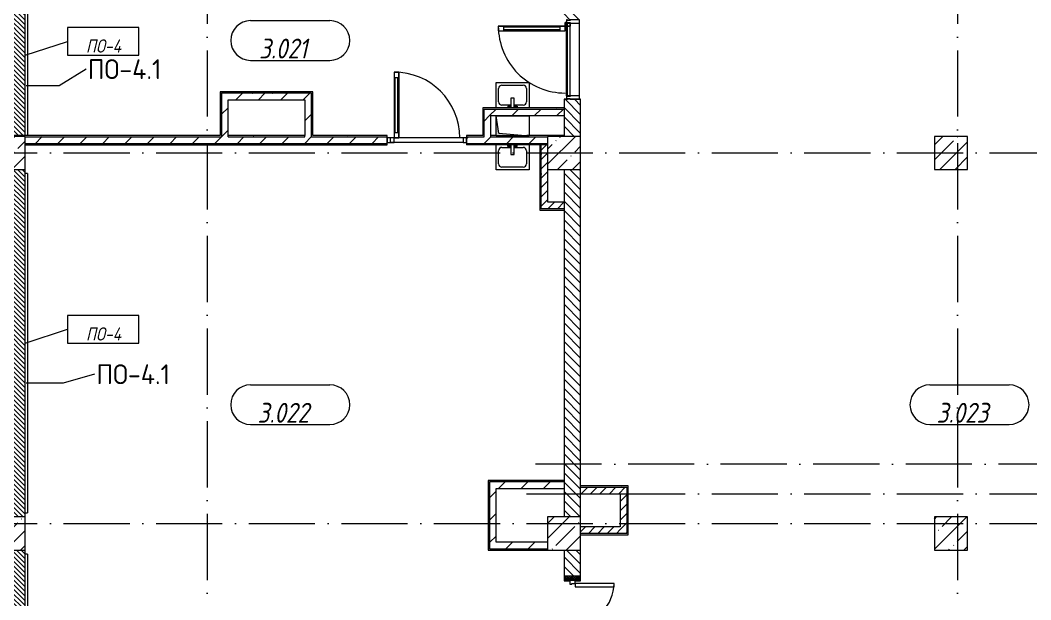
# Model space of a CAD drawing. Header units: millimetres. Extents: x -6467 to 106027, y -7090 to 195095.
# Drawn here: x 75034 to 90316, y 147794 to 156549 of the extents above; entities that cross this region are included whole.
import ezdxf

# ---------------------------------------------------------------- set-up
doc = ezdxf.new("R2010")
doc.units = ezdxf.units.MM
doc.linetypes.add('50_200_ШТРИХ_1Т_ш5_п1_п1_', pattern=[1400, 1000, -200, 0, -200])
for name, color, linetype, lineweight, true_color in [('A-AREA-IDEN-1', 7, 'Continuous', 9, 0xaaaaaa), ('A-FLOR-PATT-1', 7, 'Continuous', 5, 0xd61c12), ('A-GENM-1', 7, 'Continuous', 9, 0xaaaaaa), ('I-WALL-1', 7, 'Continuous', 5, 0x787878), ('M-EQPM-1', 7, 'Continuous', 9, 0xaaaaaa), ('M-EQPM-2', 7, 'Continuous', 9, 0xe2e2e2), ('P-SANR-FIXT-1', 7, 'Continuous', 9, 0xaaaaaa), ('Оси-3', 7, '50_200_ШТРИХ_1Т_ш5_п1_п1_', 9, 0xaaaaaa)]:
    doc.layers.add(name, color=color, linetype=linetype, lineweight=lineweight, true_color=true_color)
for name, color, linetype, lineweight in [('A-DETL-GENF', 7, 'Continuous', 9), ('A-DOOR', 7, 'Continuous', 9), ('A-DOOR-2', 7, 'Continuous', 5), ('A-DOOR-FRAM', 7, 'Continuous', 9), ('A-DOOR-FRAM-2', 7, 'Continuous', 5), ('A-FLOR', 7, 'Continuous', 9), ('A-FLOR-IDEN', 7, 'Continuous', 9), ('A-GLAZ-CWMG', 7, 'Continuous', 9), ('A-GLAZ-CWMG-1', 7, 'Continuous', 20), ('A-WALL', 7, 'Continuous', 5), ('A-WALL-FNSH-1', 7, 'Continuous', 5), ('A-WALL-IDEN', 7, 'Continuous', 9), ('I-WALL', 7, 'Continuous', 5), ('S-COLS', 7, 'Continuous', 9), ('S-COLS-1', 7, 'Continuous', 5)]:
    doc.layers.add(name, color=color, linetype=linetype, lineweight=lineweight)
doc.styles.add('GOST Common', font='', dxfattribs={"height": 300})
doc.styles.add('GOST Common_I', font='', dxfattribs={"width": 0.9, "height": 200})
doc.styles.add('ISOCPEUR_I_1', font='isocpeui.ttf', dxfattribs={"width": 0.85, "height": 2.5})
doc.styles.get('GOST Common').set_extended_font_data('GOST Common')
doc.styles.get('GOST Common_I').set_extended_font_data('GOST Common', italic=True)
pattern_1 = [(0, (109.45, 102614.03), (406.4, 101.6), [6.706, -298.094, 6.706, -298.094, -1625.6]), (0, (109.45, 102614.03), (406.4, 101.6), [-609.6, 6.706, -602.894, 6.706, -298.094, -711.2]), (0, (109.45, 102614.03), (406.4, 101.6), [-1524, 6.706, -196.494, 6.706, -501.294]), (120, (261.85, 102664.83), (-291.18818, 301.15272), [6.706, -298.094, 6.706, -298.094, -1625.6]), (120, (261.85, 102664.83), (-291.18818, 301.15272), [-609.6, 6.706, -602.894, 6.706, -298.094, -711.2]), (120, (261.85, 102664.83), (-291.18818, 301.15272), [-1524, 6.706, -196.494, 6.706, -501.294]), (240, (312.65, 102868.03), (-115.21182, -402.75272), [6.706, -298.094, 6.706, -298.094, -1625.6]), (240, (312.65, 102868.03), (-115.21182, -402.75272), [-609.6, 6.706, -602.894, 6.706, -298.094, -711.2]), (240, (312.65, 102868.03), (-115.21182, -402.75272), [-1524, 6.706, -196.494, 6.706, -501.294])]
pattern_2 = [(45, (109.45, 102614.03), (-169.7056, 169.7056), [])]
pattern_3 = [(45, (109.45, 102614.03), (-70.71068, 70.71068), [])]

# ---------------------------------------------------------------- blocks, each defined once
blk = doc.blocks.new('BSC_Колонна _Прямоугольная - 500х500-V36-АИ_План этажа Радиаторы_3')
at = {"layer": 'S-COLS-1'}
h = blk.add_hatch(dxfattribs=at)
h.set_pattern_fill('FP_65', color=256, style=0, pattern_type=2)
h.set_pattern_definition([(45, (-89000, -51931.04), (-228.0985, 228.0985), []), (45, (-88771.9, -51931.04), (-228.0985, 228.0985), [403.225, -80.645, 6.706, -73.939])])
h.paths.add_polyline_path([(-250, -250), (250, -250), (250, 250), (-250, 250)])
for p, q in [((250, 250), (-250, 250)), ((-250, 250), (-250, -250)), ((250, -250), (250, 250)), ((-250, -250), (250, -250))]:
    blk.add_line(p, q, dxfattribs=at)
blk = doc.blocks.new('BSC_Колонна _Прямоугольная - 500х500-V37-АИ_План этажа Радиаторы_3')
at = {"layer": 'S-COLS-1'}
h = blk.add_hatch(dxfattribs=at)
h.set_pattern_fill('FP_66', color=256, style=0, pattern_type=2)
h.set_pattern_definition([(45, (-83150, -51931.04), (-228.0985, 228.0985), []), (45, (-82921.9, -51931.04), (-228.0985, 228.0985), [403.225, -80.645, 6.706, -73.939])])
h.paths.add_polyline_path([(-250, -250), (250, -250), (250, 250), (-250, 250)])
for p, q in [((250, 250), (-250, 250)), ((-250, 250), (-250, -250)), ((250, -250), (250, 250)), ((-250, -250), (250, -250))]:
    blk.add_line(p, q, dxfattribs=at)
blk = doc.blocks.new('BSC_Колонна _Прямоугольная - 500х500-V39-АИ_План этажа Радиаторы_3')
at = {"layer": 'S-COLS-1'}
h = blk.add_hatch(dxfattribs=at)
h.set_pattern_fill('FP_68', color=256, style=0, pattern_type=2)
h.set_pattern_definition([(315, (-51931.04, 74750), (228.0985, 228.0985), []), (315, (-51931.04, 74521.9), (228.0985, 228.0985), [403.225, -80.645, 6.706, -73.939])])
h.paths.add_polyline_path([(-250, 250), (-250, -250), (250, -250), (250, 250), (-158, 250)])
for p, q in [((250, 250), (-250, 250)), ((-250, 250), (-250, -250)), ((250, -250), (250, 250)), ((-250, -250), (250, -250))]:
    blk.add_line(p, q, dxfattribs=at)
blk = doc.blocks.new('110_Дверь_СКБ_2Ст_Наружная1 - СОШ_Д-07_1760_1440_х2400мм_Все учебные помещения_ читальные залы-26087551-АИ_План этажа Радиаторы_3')
at = {"layer": 'A-DOOR-2'}
h = blk.add_hatch(dxfattribs=at)
h.set_pattern_fill('FP_117', color=256, style=0, pattern_type=2)
h.set_pattern_definition([(135, (1456.41, 189.685), (-14.14214, -14.14214), []), (225, (1456.41, 189.685), (14.14214, -14.14214), [])])
h.paths.add_polyline_path([(899.5, -115), (899.5, 115), (839.5, 115), (839.5, -115)])
at = {"layer": 'A-DOOR-FRAM-2'}
h = blk.add_hatch(dxfattribs=at)
h.set_pattern_fill('FP_118', color=256, style=0, pattern_type=2)
h.set_pattern_definition([(45, (-666.384, 189.685), (-14.1421, 14.1421), []), (135, (-666.384, 189.685), (-14.1421, -14.1421), [])])
h.paths.add_polyline_path([(-800.5, -115), (-800.5, 115), (-860.5, 115), (-860.5, -115)])
at = {"layer": 'A-DOOR'}
for p, q in [((789.5, 990), (739.5, 990)), ((739.5, 990), (739.5, 40)), ((789.5, 40), (789.5, 990)), ((-750.5, 630), (-750.5, 40)), ((-700.5, 630), (-750.5, 630)), ((-700.5, 40), (-700.5, 630)), ((-750.5, 40), (-700.5, 40)), ((739.5, 40), (789.5, 40))]:
    blk.add_line(p, q, dxfattribs=at)
at = {"layer": 'A-DOOR-2'}
for p, q in [((-792.5, 123), (-862.5, 123)), ((-862.5, 123), (-862.5, 115)), ((-862.5, 115), (-800.5, 115)), ((-800.5, 115), (-800.5, 40)), ((-800.5, 40), (-792.5, 40)), ((-792.5, 40), (-792.5, 123)), ((901.5, 123), (831.5, 123)), ((831.5, 123), (831.5, 40)), ((831.5, 40), (839.5, 40)), ((839.5, 40), (839.5, 115)), ((839.5, 115), (901.5, 115)), ((901.5, 115), (901.5, 123)), ((-862.5, -115), (-862.5, -123)), ((-800.5, -115), (-862.5, -115)), ((-862.5, -123), (-792.5, -123)), ((-792.5, -40), (-800.5, -40)), ((-800.5, -40), (-800.5, -115)), ((-792.5, -123), (-792.5, -40)), ((839.5, -40), (831.5, -40)), ((831.5, -40), (831.5, -123)), ((831.5, -123), (901.5, -123)), ((839.5, -115), (839.5, -40)), ((901.5, -115), (839.5, -115)), ((901.5, -123), (901.5, -115))]:
    blk.add_line(p, q, dxfattribs=at)
for centre, radius, start, end in [((789.5, 40), 950, 90, 180), ((-750.5, 40), 590, 0, 90)]:
    blk.add_arc(centre, radius, start, end, dxfattribs=at)
at = {"layer": 'A-DOOR-FRAM'}
for p, q in [((-800.5, 115), (-860.5, 115)), ((-860.5, 115), (-860.5, -115)), ((-800.5, -115), (-800.5, 115)), ((-750.5, 40), (-800.5, 40)), ((-800.5, 40), (-800.5, -40)), ((-750.5, -10), (-750.5, 40)), ((789.5, 40), (789.5, -10)), ((839.5, 40), (789.5, 40)), ((899.5, 115), (839.5, 115)), ((839.5, 115), (839.5, -115)), ((839.5, -40), (839.5, 40)), ((899.5, -115), (899.5, 115)), ((-860.5, -115), (-800.5, -115)), ((-800.5, -40), (-740.5, -40)), ((-740.5, -10), (-750.5, -10)), ((-740.5, -40), (-740.5, -10)), ((789.5, -10), (779.5, -10)), ((779.5, -10), (779.5, -40)), ((779.5, -40), (839.5, -40)), ((839.5, -115), (899.5, -115))]:
    blk.add_line(p, q, dxfattribs=at)
blk = doc.blocks.new('BSC_Колонна _Прямоугольная - 500х500-V92-АИ_План этажа Радиаторы_3')
at = {"layer": 'S-COLS-1'}
h = blk.add_hatch(dxfattribs=at)
h.set_pattern_fill('FP_127', color=256, style=0, pattern_type=2)
h.set_pattern_definition([(45, (-89000, -46181.04), (-228.0985, 228.0985), []), (45, (-88771.9, -46181.04), (-228.0985, 228.0985), [403.225, -80.645, 6.706, -73.939])])
h.paths.add_polyline_path([(-250, -250), (250, -250), (250, 250), (-250, 250)])
for p, q in [((250, 250), (-250, 250)), ((-250, 250), (-250, -250)), ((250, -250), (250, 250)), ((-250, -250), (250, -250))]:
    blk.add_line(p, q, dxfattribs=at)
blk = doc.blocks.new('BSC_Колонна _Прямоугольная - 500х500-V93-АИ_План этажа Радиаторы_3')
at = {"layer": 'S-COLS-1'}
h = blk.add_hatch(dxfattribs=at)
h.set_pattern_fill('FP_128', color=256, style=0, pattern_type=2)
h.set_pattern_definition([(45, (-83150, -46181.04), (-228.0985, 228.0985), []), (45, (-82921.9, -46181.04), (-228.0985, 228.0985), [403.225, -80.645, 6.706, -73.939])])
h.paths.add_polyline_path([(-250, -250), (250, -250), (250, 250), (-250, 250)])
for p, q in [((250, 250), (-250, 250)), ((-250, 250), (-250, -250)), ((250, -250), (250, 250)), ((-250, -250), (250, -250))]:
    blk.add_line(p, q, dxfattribs=at)
blk = doc.blocks.new('SND_2D_Раковина1 - 400х300-V169-АИ_План этажа Радиаторы_3')
at = {"layer": 'P-SANR-FIXT-1'}
for p, q in [((-250, -220), (-250, 160)), ((-25, 160), (-25, 15)), ((25, 15), (25, 160)), ((250, 160), (250, -220)), ((-210, -130), (-210, 70)), ((-160, 120), (-25, 120)), ((-70, 150), (-25, 150)), ((-70, 135), (-70, 150)), ((-25, 135), (-70, 135)), ((-25, 15), (25, 15)), ((70, 150), (25, 150)), ((25, 135), (70, 135)), ((25, 120), (160, 120)), ((70, 135), (70, 150)), ((210, 70), (210, -130)), ((250, -220), (-250, -220)), ((160, -180), (-160, -180))]:
    blk.add_line(p, q, dxfattribs=at)
for centre, start, end in [((-160, 70), 90, 180), ((160, 70), 0, 90), ((-160, -130), 180, 270), ((160, -130), 270, 0)]:
    blk.add_arc(centre, 50, start, end, dxfattribs=at)
blk = doc.blocks.new('Дверь_СКБ_1ст_Витражная - Горячий цех 11  EIW30 2-22198419-АИ_План этажа Радиаторы_3')
at = {"layer": 'A-DETL-GENF'}
for p, q in [((-496, 1028), (-424, 1028)), ((-496, 1028), (-496, 36)), ((-424, 1028), (-496, 1028)), ((-496, 1028), (-496, 36)), ((-496, 948), (-424, 948)), ((-486, 948), (-486, 116)), ((-442, 948), (-442, 116)), ((-424, 1028), (-424, 36)), ((-424, 36), (-424, 1028)), ((-496, 36), (-550, 36)), ((-496, 36), (-550, 36)), ((-496, 116), (-424, 116)), ((-424, 36), (-496, 36)), ((-496, 36), (-424, 36)), ((-496, -36), (-496, 36)), ((-496, -36), (-496, 36)), ((-550, -36), (-496, -36)), ((-550, -36), (-496, -36))]:
    blk.add_line(p, q, dxfattribs=at)
at = {"layer": 'A-DOOR-2'}
blk.add_line((-496, 1028), (-496, 36), dxfattribs=at)
blk.add_arc((-496, 36), 992, 360, 90, dxfattribs=at)
blk = doc.blocks.new('Прямоугольный импост - 50 x 70 мм-21848218-АИ_План этажа Радиаторы_3')
at = {"layer": 'A-GLAZ-CWMG'}
for p, q in [((3650, 29536), (4750, 29536)), ((3650, 29466), (4750, 29466))]:
    blk.add_line(p, q, dxfattribs=at)
blk = doc.blocks.new('Прямоугольный импост - 50 x 70 мм-21848188-АИ_План этажа Радиаторы_3')
at = {"layer": 'A-GLAZ-CWMG-1'}
for p, q in [((-50, 35), (0, 35)), ((-50, -35), (-50, 35)), ((0, 35), (0, -35)), ((0, -35), (-50, -35))]:
    blk.add_line(p, q, dxfattribs=at)
blk = doc.blocks.new('Прямоугольный импост - 50 x 70 мм-21848189-АИ_План этажа Радиаторы_3')
at = {"layer": 'A-GLAZ-CWMG-1'}
for p, q in [((0, 35), (-50, 35)), ((-50, 35), (-50, -35)), ((0, -35), (0, 35)), ((-50, -35), (0, -35))]:
    blk.add_line(p, q, dxfattribs=at)
blk = doc.blocks.new('Дверь_СКБ_1ст_Витражная - Горячий цех 11  EIW30 2-22196116-АИ_План этажа Радиаторы_3')
at = {"layer": 'A-DETL-GENF'}
for p, q in [((-560, 36), (-506, 36)), ((-506, 36), (-560, 36)), ((-506, 36), (-506, 0)), ((-506, 0), (-506, 36)), ((-560, -36), (-560, -17)), ((-560, -17), (-560, -36)), ((-506, -36), (-560, -36)), ((-560, -36), (-506, -36)), ((-506, -17), (-506, -36)), ((-506, -36), (-506, -17)), ((-434, -36), (-506, -36)), ((-506, -1048), (-506, -36)), ((-434, -36), (-506, -36)), ((-506, -36), (-506, -1048)), ((-506, -116), (-434, -116)), ((-496, -968), (-496, -116)), ((-452, -968), (-452, -116)), ((-434, -1048), (-434, -36)), ((-434, -1048), (-434, -36)), ((-506, -968), (-434, -968)), ((-506, -1048), (-434, -1048)), ((-506, -1048), (-434, -1048))]:
    blk.add_line(p, q, dxfattribs=at)
at = {"layer": 'A-DOOR-2'}
blk.add_line((-506, -1048), (-506, -36), dxfattribs=at)
blk.add_arc((-506, -36), 1012, 270, 0, dxfattribs=at)
blk = doc.blocks.new('Прямоугольный импост - Импост структурный с накладкой - 180мм-22195971-АИ_План этажа Радиаторы_3')
at = {"layer": 'A-GLAZ-CWMG'}
for p, q in [((5378, 25581), (5378, 24481)), ((5518, 25581), (5558, 25581)), ((5518, 25581), (5518, 24481)), ((5558, 25581), (5558, 24481)), ((5575, 25581), (5575, 24481)), ((5558, 24481), (5518, 24481))]:
    blk.add_line(p, q, dxfattribs=at)
blk = doc.blocks.new('Прямоугольный импост - Импост структурный с накладкой - 180мм-20786484-АИ_План этажа Радиаторы_3')
at = {"layer": 'A-GLAZ-CWMG-1'}
for p, q in [((-50, 0), (-50, 17)), ((-50, 17), (0, 17)), ((-40, 0), (-50, 0)), ((-40, -40), (-40, 0)), ((0, 0), (-10, 0)), ((-10, 0), (-10, -40)), ((0, 17), (0, 0)), ((-50, -180), (-50, -40)), ((-50, -40), (-40, -40)), ((-10, -40), (0, -40)), ((0, -40), (0, -180)), ((0, -180), (-50, -180))]:
    blk.add_line(p, q, dxfattribs=at)
blk = doc.blocks.new('Прямоугольный импост - Импост структурный с накладкой - 180мм-20786485-АИ_План этажа Радиаторы_3')
at = {"layer": 'A-GLAZ-CWMG-1'}
for p, q in [((0, 17), (-50, 17)), ((-50, 17), (-50, 0)), ((-50, 0), (-40, 0)), ((-40, 0), (-40, -40)), ((-10, -40), (-10, 0)), ((-10, 0), (0, 0)), ((0, 0), (0, 17)), ((-40, -40), (-50, -40)), ((-50, -40), (-50, -180)), ((0, -40), (-10, -40)), ((0, -180), (0, -40)), ((-50, -180), (0, -180))]:
    blk.add_line(p, q, dxfattribs=at)
blk = doc.blocks.new('BSC_Колонна _Прямоугольная - 500х500-V258-АИ_План этажа Радиаторы_3')
at = {"layer": 'S-COLS-1'}
h = blk.add_hatch(dxfattribs=at)
h.set_pattern_fill('FP_208', color=256, style=0, pattern_type=2)
h.set_pattern_definition([(315, (-46181.04, 74750), (228.0985, 228.0985), []), (315, (-46181.04, 74521.9), (228.0985, 228.0985), [403.225, -80.645, 6.706, -73.939])])
h.paths.add_polyline_path([(-250, 250), (-250, -250), (250, -250), (250, 250), (-33, 250)])
for p, q in [((250, 250), (-250, 250)), ((-250, 250), (-250, -250)), ((250, -250), (250, 250)), ((-250, -250), (250, -250))]:
    blk.add_line(p, q, dxfattribs=at)
blk = doc.blocks.new('Канал вертикальный прямоугольный - Шахта - значок проема-V287-АИ_План этажа Радиаторы_3')
at = {"layer": 'M-EQPM-2'}
blk.add_hatch(color=256, dxfattribs=at).paths.add_polyline_path([(-150, -250), (-110, 210), (135, 250), (-150, 250), (-150, 204)])
at = {"layer": 'M-EQPM-1'}
for p, q in [((-150, -250), (-150, 250)), ((-150, 250), (150, 250)), ((-110, 210), (-150, -250)), ((-110, 210), (150, 250)), ((150, 250), (150, -250)), ((150, -250), (-150, -250))]:
    blk.add_line(p, q, dxfattribs=at)
blk = doc.blocks.new('АР_Перемычка1 - АР_Перемычка-26087586-АИ_План этажа Радиаторы_3')
at = {"layer": 'A-GENM-1'}
blk.add_line((-350, -125), (-342, -125), dxfattribs=at)
blk = doc.blocks.new('AAR_СКБ_Марка_помещения_1_5 ммп - Номер-27962133-АИ_План этажа Радиаторы_3')
at = {"layer": 'A-AREA-IDEN-1'}
for p, q in [((-2.987, 3), (3.013, 3)), ((-2.987, 0), (3.013, 0))]:
    blk.add_line(p, q, dxfattribs=at)
for centre, start, end in [((-2.987, 1.5), 90, 270), ((3.013, 1.5), 270, 90)]:
    blk.add_arc(centre, 1.5, start, end, dxfattribs=at)
blk = doc.blocks.new('AAR_СКБ_Марка_Перекрытия_1 мм - Марка пола-27961726-АИ_План этажа Радиаторы_3')
at = {"layer": 'A-FLOR-IDEN'}
for p, q in [((2.723, 2.101), (-2.69, 2.101)), ((-2.69, 2.101), (-2.69, 0)), ((2.723, 0), (2.723, 2.101)), ((-2.69, 0), (2.723, 0))]:
    blk.add_line(p, q, dxfattribs=at)

msp = doc.modelspace()

# ---------------------------------------------------------------- hatches: boundary and pattern name
at = {"layer": 'A-FLOR-PATT-1'}
h = msp.add_hatch(dxfattribs=at)
h.set_pattern_fill('FP_344', color=256, style=0, pattern_type=2)
h.set_pattern_definition([(315, (74859.45, 156020.076), (35.3553, 35.3553), [])])
h.paths.add_polyline_path([(74609, 154795), (74859, 154795), (74859, 154808), (75109, 154808), (75109, 157245), (74859, 157245), (74859, 156660), (74865, 156660), (74864, 156579), (74859, 156579), (74859, 156568), (74609, 156568), (74609, 154808)])
h = msp.add_hatch(dxfattribs=at)
h.set_pattern_fill('FP_345', color=256, style=0, pattern_type=2)
h.set_pattern_definition([(315, (74859.45, 151670.076), (35.3553, 35.3553), [])])
h.paths.add_polyline_path([(74832, 149045), (75109, 149045), (75109, 154295), (74859, 154295), (74859, 153760), (74865, 153760), (74864, 153679), (74859, 153679), (74859, 153668), (74609, 153668), (74609, 151871), (74684, 151871), (74684, 151865), (74609, 151865), (74609, 151848), (74859, 151848), (74859, 151865), (74784, 151865), (74784, 151871), (74865, 151871), (74865, 151790), (74859, 151790), (74859, 150897), (74865, 150897), (74865, 150816), (74859, 150816), (74859, 150805), (74609, 150805), (74609, 149045)])
h = msp.add_hatch(dxfattribs=at)
h.set_pattern_fill('FP_346', color=256, style=0, pattern_type=2)
h.set_pattern_definition([(315, (74859.45, 147320.076), (35.3553, 35.3553), [])])
h.paths.add_polyline_path([(74609, 146095), (75109, 146095), (75109, 148545), (74859, 148545), (74859, 147960), (74865, 147960), (74864, 147879), (74859, 147879), (74859, 147868), (74609, 147868), (74609, 146108)])
at = {"layer": 'I-WALL'}
h = msp.add_hatch(dxfattribs=at)
h.set_pattern_fill('FP_2', color=256, style=0, pattern_type=2)
h.set_pattern_definition([(135, (109.45, 102614.03), (-70.71068, -70.71068), [])])
h.paths.add_polyline_path([(83509, 145545), (83509, 145595), (83259, 145595), (83259, 145545)])
h.paths.add_polyline_path([(83395, 146095), (83509, 146095), (83507, 146388), (83259, 146388), (83261, 146095), (83269, 146095)])
h.paths.add_polyline_path([(83507, 148150), (83509, 148152), (83507, 148545), (83259, 148545), (83261, 148152), (83507, 148152)])
h.paths.add_polyline_path([(83352, 149045), (83509, 149045), (83509, 154295), (83259, 154295), (83259, 149045), (83341, 149045)])
h.paths.add_polyline_path([(83485, 154795), (83509, 154795), (83509, 155355), (83259, 155355), (83259, 154795), (83306, 154795)])
h.paths.add_polyline_path([(83259, 156555), (83509, 156555), (83509, 157795), (83259, 157795), (83259, 156575)])
h = msp.add_hatch(dxfattribs=at)
h.set_pattern_fill('FP_4', color=256, style=0, pattern_type=2)
h.set_pattern_definition(pattern_2)
h.paths.add_polyline_path([(78079, 154788), (78179, 154788), (78179, 155445), (78079, 155445), (78079, 154808)])
h = msp.add_hatch(dxfattribs=at)
h.set_pattern_fill('FP_4', color=256, style=0, pattern_type=2)
h.set_pattern_definition(pattern_2)
h.paths.add_polyline_path([(79339, 155345), (79439, 155345), (79439, 155445), (78179, 155445), (78179, 155345), (78967, 155345)])
h = msp.add_hatch(dxfattribs=at)
h.set_pattern_fill('FP_4', color=256, style=0, pattern_type=2)
h.set_pattern_definition(pattern_2)
h.paths.add_polyline_path([(79439, 154788), (79439, 155345), (79339, 155345), (79339, 154788)])
h = msp.add_hatch(dxfattribs=at)
h.set_pattern_fill('FP_4', color=256, style=0, pattern_type=2)
h.set_pattern_definition(pattern_2)
h.paths.add_polyline_path([(83259, 155108), (83259, 155208), (82049, 155208), (82049, 155108), (82276, 155108)])
h = msp.add_hatch(dxfattribs=at)
h.set_pattern_fill('FP_4', color=256, style=0, pattern_type=2)
h.set_pattern_definition(pattern_2)
h.paths.add_polyline_path([(82149, 154788), (82149, 155108), (82049, 155108), (82049, 154788)])
h = msp.add_hatch(dxfattribs=at)
h.set_pattern_fill('FP_4', color=256, style=0, pattern_type=2)
h.set_pattern_definition(pattern_2)
h.paths.add_polyline_path([(83009, 154688), (83009, 154788), (81784, 154788), (81784, 154688), (82276, 154688)])
h.paths.add_polyline_path([(80584, 154688), (80584, 154788), (75109, 154788), (75109, 154688), (78967, 154688)])
h = msp.add_hatch(dxfattribs=at)
h.set_pattern_fill('FP_5', color=256, style=0, pattern_type=2)
h.set_pattern_definition(pattern_3)
h.paths.add_polyline_path([(83014, 153800), (83014, 154295), (83009, 154295), (83009, 154668), (82914, 154668), (82914, 153800), (83009, 153800)])
h = msp.add_hatch(dxfattribs=at)
h.set_pattern_fill('FP_5', color=256, style=0, pattern_type=2)
h.set_pattern_definition(pattern_3)
h.paths.add_polyline_path([(83259, 153700), (83259, 153800), (82914, 153800), (82914, 153700)])
h = msp.add_hatch(dxfattribs=at)
h.set_pattern_fill('FP_4', color=256, style=0, pattern_type=2)
h.set_pattern_definition(pattern_2)
h.paths.add_polyline_path([(82129, 148665), (82229, 148665), (82229, 149575), (82129, 149575), (82129, 149465)])
h = msp.add_hatch(dxfattribs=at)
h.set_pattern_fill('FP_4', color=256, style=0, pattern_type=2)
h.set_pattern_definition(pattern_2)
h.paths.add_polyline_path([(82229, 149475), (83259, 149475), (83259, 149575), (82229, 149575)])
h = msp.add_hatch(dxfattribs=at)
h.set_pattern_fill('FP_5', color=256, style=0, pattern_type=2)
h.set_pattern_definition(pattern_3)
h.paths.add_polyline_path([(84109, 149395), (84209, 149395), (84209, 149495), (83509, 149495), (83509, 149395)])
h = msp.add_hatch(dxfattribs=at)
h.set_pattern_fill('FP_5', color=256, style=0, pattern_type=2)
h.set_pattern_definition(pattern_3)
h.paths.add_polyline_path([(84209, 148795), (84209, 149395), (84109, 149395), (84109, 148795)])
h = msp.add_hatch(dxfattribs=at)
h.set_pattern_fill('FP_5', color=256, style=0, pattern_type=2)
h.set_pattern_definition(pattern_3)
h.paths.add_polyline_path([(84109, 148795), (84109, 148895), (83509, 148895), (83509, 148795)])
h = msp.add_hatch(dxfattribs=at)
h.set_pattern_fill('FP_4', color=256, style=0, pattern_type=2)
h.set_pattern_definition(pattern_2)
h.paths.add_polyline_path([(83009, 148565), (83009, 148665), (82129, 148665), (82129, 148565), (82276, 148565)])
at = {"layer": 'I-WALL-1'}
h = msp.add_hatch(dxfattribs=at)
h.set_pattern_fill('FP_3', color=256, style=0, pattern_type=2)
h.set_pattern_definition(pattern_1)
h.paths.add_polyline_path([(78059, 154808), (78079, 154808), (78079, 155465), (78059, 155465), (78059, 155090)])
h = msp.add_hatch(dxfattribs=at)
h.set_pattern_fill('FP_3', color=256, style=0, pattern_type=2)
h.set_pattern_definition(pattern_1)
h.paths.add_polyline_path([(79439, 155445), (79459, 155445), (79459, 155465), (78079, 155465), (78079, 155445), (78967, 155445)])
h = msp.add_hatch(dxfattribs=at)
h.set_pattern_fill('FP_3', color=256, style=0, pattern_type=2)
h.set_pattern_definition(pattern_1)
h.paths.add_polyline_path([(79459, 154808), (79459, 155445), (79439, 155445), (79439, 154808)])
h = msp.add_hatch(dxfattribs=at)
h.set_pattern_fill('FP_3', color=256, style=0, pattern_type=2)
h.set_pattern_definition(pattern_1)
h.paths.add_polyline_path([(83259, 155208), (83259, 155228), (82029, 155228), (82029, 155208), (82276, 155208)])
h = msp.add_hatch(dxfattribs=at)
h.set_pattern_fill('FP_3', color=256, style=0, pattern_type=2)
h.set_pattern_definition(pattern_1)
h.paths.add_polyline_path([(82029, 154808), (82049, 154808), (82049, 155208), (82029, 155208), (82029, 155090)])
h = msp.add_hatch(dxfattribs=at)
h.set_pattern_fill('FP_3', color=256, style=0, pattern_type=2)
h.set_pattern_definition(pattern_1)
h.paths.add_polyline_path([(82149, 154788), (83009, 154788), (83009, 154795), (83259, 154795), (83259, 154808), (82695, 154808), (82730, 154805), (82230, 154805), (82230, 154808), (82149, 154808), (82149, 154805)])
h.paths.add_polyline_path([(82049, 154788), (82049, 154808), (81784, 154808), (81784, 154788)])
h.paths.add_polyline_path([(80584, 154788), (80584, 154808), (79439, 154808), (79439, 154788)])
h.paths.add_polyline_path([(78967, 154788), (79339, 154788), (79339, 154808), (78179, 154808), (78179, 154788)])
h.paths.add_polyline_path([(78079, 154788), (78079, 154808), (74859, 154808), (74859, 154795), (75109, 154795), (75109, 154788), (75659, 154788)])
h = msp.add_hatch(dxfattribs=at)
h.set_pattern_fill('FP_3', color=256, style=0, pattern_type=2)
h.set_pattern_definition(pattern_1)
h.paths.add_polyline_path([(83009, 154668), (83009, 154688), (81784, 154688), (81784, 154668), (82276, 154668)])
h.paths.add_polyline_path([(80584, 154668), (80584, 154688), (75109, 154688), (75109, 154668), (78967, 154668)])
h = msp.add_hatch(dxfattribs=at)
h.set_pattern_fill('FP_3', color=256, style=0, pattern_type=2)
h.set_pattern_definition(pattern_1)
h.paths.add_polyline_path([(82914, 153700), (82914, 154668), (82894, 154668), (82894, 153700)])
h = msp.add_hatch(dxfattribs=at)
h.set_pattern_fill('FP_3', color=256, style=0, pattern_type=2)
h.set_pattern_definition(pattern_1)
h.paths.add_polyline_path([(83259, 153680), (83259, 153700), (82894, 153700), (82894, 153680)])
h = msp.add_hatch(dxfattribs=at)
h.set_pattern_fill('FP_3', color=256, style=0, pattern_type=2)
h.set_pattern_definition(pattern_1)
h.paths.add_polyline_path([(82109, 148565), (82129, 148565), (82129, 149595), (82109, 149595), (82109, 148665)])
h = msp.add_hatch(dxfattribs=at)
h.set_pattern_fill('FP_3', color=256, style=0, pattern_type=2)
h.set_pattern_definition(pattern_1)
h.paths.add_polyline_path([(83259, 149575), (83259, 149595), (82129, 149595), (82129, 149575), (82276, 149575)])
h = msp.add_hatch(dxfattribs=at)
h.set_pattern_fill('FP_3', color=256, style=0, pattern_type=2)
h.set_pattern_definition(pattern_1)
h.paths.add_polyline_path([(84209, 149495), (84229, 149495), (84229, 149515), (83509, 149515), (83509, 149495)])
h = msp.add_hatch(dxfattribs=at)
h.set_pattern_fill('FP_3', color=256, style=0, pattern_type=2)
h.set_pattern_definition(pattern_1)
h.paths.add_polyline_path([(84229, 148775), (84229, 149495), (84209, 149495), (84209, 148775)])
h = msp.add_hatch(dxfattribs=at)
h.set_pattern_fill('FP_3', color=256, style=0, pattern_type=2)
h.set_pattern_definition(pattern_1)
h.paths.add_polyline_path([(83509, 148775), (84209, 148775), (84209, 148795), (83509, 148795)])
h = msp.add_hatch(dxfattribs=at)
h.set_pattern_fill('FP_3', color=256, style=0, pattern_type=2)
h.set_pattern_definition(pattern_1)
h.paths.add_polyline_path([(83009, 148545), (83009, 148565), (82109, 148565), (82109, 148545), (82276, 148545)])

# ---------------------------------------------------------------- linework, layer by layer
at = {"layer": 'A-FLOR'}
for p, q in [((75109, 154808), (75109, 157245)), ((75109, 149045), (75109, 154295)), ((75109, 146095), (75109, 148545))]:
    msp.add_line(p, q, dxfattribs=at)
at = {"layer": 'A-FLOR-IDEN'}
for p, q in [((75109, 156020), (75747, 156230)), ((75109, 151670), (75747, 151880))]:
    msp.add_line(p, q, dxfattribs=at)
at = {"layer": 'A-WALL'}
for p, q in [((75144, 157185), (75144, 154808)), ((78079, 155445), (78079, 154788)), ((79439, 155445), (78079, 155445)), ((79439, 154788), (79439, 155445)), ((83259, 155355), (83259, 154795)), ((83509, 155355), (83259, 155355)), ((83509, 154795), (83509, 155355)), ((82049, 155208), (83259, 155208)), ((82049, 154788), (82049, 155208)), ((78179, 154788), (78179, 154808)), ((79339, 154788), (79339, 154808)), ((82149, 154788), (82149, 154808)), ((75109, 154788), (78079, 154788)), ((75109, 154688), (80584, 154688)), ((78179, 154788), (79339, 154788)), ((79439, 154788), (80584, 154788)), ((81784, 154788), (82049, 154788)), ((81784, 154688), (83009, 154688)), ((82149, 154788), (83009, 154788)), ((82914, 153700), (82914, 154668)), ((75144, 154235), (75109, 154235)), ((75144, 154235), (75144, 149105)), ((83259, 154295), (83259, 149045)), ((83509, 149045), (83509, 154295)), ((83259, 153700), (82914, 153700)), ((82129, 149575), (82129, 148565)), ((83259, 149575), (82129, 149575)), ((83509, 149495), (84209, 149495)), ((84209, 149495), (84209, 148795)), ((75109, 149105), (75144, 149105)), ((84209, 148795), (83509, 148795)), ((82129, 148565), (83009, 148565)), ((83259, 148545), (83259, 148150)), ((83509, 148150), (83509, 148545)), ((75144, 148485), (75109, 148485)), ((75144, 148485), (75144, 146155))]:
    msp.add_line(p, q, dxfattribs=at)
at = {"layer": 'A-WALL-FNSH-1'}
for p, q in [((78059, 155465), (78059, 154808)), ((79459, 155465), (78059, 155465)), ((79459, 154808), (79459, 155465)), ((78179, 154808), (78179, 155345)), ((78179, 155345), (79339, 155345)), ((79339, 155345), (79339, 154808)), ((83259, 155228), (82029, 155228)), ((82029, 155228), (82029, 154808)), ((82149, 155108), (83259, 155108)), ((82149, 154808), (82149, 155108)), ((78059, 154808), (74859, 154808)), ((79339, 154808), (78179, 154808)), ((80584, 154808), (79459, 154808)), ((80584, 154668), (80584, 154808)), ((82029, 154808), (81784, 154808)), ((81784, 154808), (81784, 154668)), ((82230, 154808), (82149, 154808)), ((83259, 154808), (82695, 154808)), ((75109, 154668), (80584, 154668)), ((83009, 154668), (81784, 154668)), ((82894, 154668), (82894, 153680)), ((83014, 153800), (83014, 154295)), ((83259, 153800), (83014, 153800)), ((82894, 153680), (83259, 153680)), ((82109, 149595), (82109, 148545)), ((83259, 149595), (82109, 149595)), ((82229, 148665), (82229, 149475)), ((82229, 149475), (83259, 149475)), ((84229, 149515), (83509, 149515)), ((84229, 148775), (84229, 149515)), ((83509, 149395), (84109, 149395)), ((84109, 149395), (84109, 148895)), ((84109, 148895), (83509, 148895)), ((83509, 148775), (84229, 148775)), ((82109, 148545), (83009, 148545)), ((83009, 148665), (82229, 148665))]:
    msp.add_line(p, q, dxfattribs=at)
at = {"layer": 'A-WALL-IDEN'}
for p, q in [((75625, 155561), (76031, 155813)), ((75127, 155561), (75625, 155561)), ((75690, 151069), (76161, 151205)), ((75127, 151069), (75690, 151069))]:
    msp.add_line(p, q, dxfattribs=at)
at = {"layer": 'Оси-3'}
for p, q in [((77859, 193895), (77859, 111945)), ((89209, 193895), (89209, 96724)), ((68690, 154545), (104827, 154545)), ((104827, 149845), (82691, 149845)), ((82691, 149395), (104827, 149395)), ((68690, 148945), (90428, 148945))]:
    msp.add_line(p, q, dxfattribs=at)

# ---------------------------------------------------------------- block references
at = {"layer": 'A-AREA-IDEN-1', "xscale": 199.9999999999999, "yscale": 199.9999999999999, "zscale": 199.9999999999999}
for p in [(79115, 155943), (79115, 150441), (89386, 150441)]:
    msp.add_blockref('AAR_СКБ_Марка_помещения_1_5 ммп - Номер-27962133-АИ_План этажа Радиаторы_3', p, dxfattribs=at)
at = {"layer": 'A-DOOR-2'}
for name, p, rotation in [('Дверь_СКБ_1ст_Витражная - Горячий цех 11  EIW30 2-22196116-АИ_План этажа Радиаторы_3', (83312, 155955), 270), ('110_Дверь_СКБ_2Ст_Наружная1 - СОШ_Д-07_1760_1440_х2400мм_Все учебные помещения_ читальные залы-26087551-АИ_План этажа Радиаторы_3', (83384, 147290), 269.9999999999999)]:
    msp.add_blockref(name, p, dxfattribs=dict(at, rotation=rotation))
msp.add_blockref('Дверь_СКБ_1ст_Витражная - Горячий цех 11  EIW30 2-22198419-АИ_План этажа Радиаторы_3', (81184, 154738), dxfattribs=at)
at = {"layer": 'A-FLOR-IDEN', "xscale": 199.9999999999999, "yscale": 199.9999999999999, "zscale": 199.9999999999999}
for p in [(76285, 156020), (76285, 151670)]:
    msp.add_blockref('AAR_СКБ_Марка_Перекрытия_1 мм - Марка пола-27961726-АИ_План этажа Радиаторы_3', p, dxfattribs=at)
at = {"layer": 'A-GENM-1', "rotation": 269.9999999999999}
msp.add_blockref('АР_Перемычка1 - АР_Перемычка-26087586-АИ_План этажа Радиаторы_3', (83384, 148150), dxfattribs=at)
at = {"layer": 'A-GLAZ-CWMG'}
for name, p, rotation in [('Прямоугольный импост - Импост структурный с накладкой - 180мм-20786485-АИ_План этажа Радиаторы_3', (83312, 156555), 90), ('Прямоугольный импост - Импост структурный с накладкой - 180мм-22195971-АИ_План этажа Радиаторы_3', (88870, 180986), 180), ('Прямоугольный импост - 50 x 70 мм-21848189-АИ_План этажа Радиаторы_3', (80584, 154738), 180), ('Прямоугольный импост - 50 x 70 мм-21848218-АИ_План этажа Радиаторы_3', (85384, 184239), 180)]:
    msp.add_blockref(name, p, dxfattribs=dict(at, rotation=rotation))
at = {"layer": 'A-GLAZ-CWMG', "extrusion": (0, 0, -1)}
for name, p, rotation in [('Прямоугольный импост - Импост структурный с накладкой - 180мм-20786484-АИ_План этажа Радиаторы_3', (-83312, 155355), 270), ('Прямоугольный импост - 50 x 70 мм-21848188-АИ_План этажа Радиаторы_3', (-81784, 154738), 180)]:
    msp.add_blockref(name, p, dxfattribs=dict(at, rotation=rotation))
at = {"layer": 'M-EQPM-1', "rotation": 89.99999999999868}
msp.add_blockref('Канал вертикальный прямоугольный - Шахта - значок проема-V287-АИ_План этажа Радиаторы_3', (82480, 154955), dxfattribs=at)
at = {"layer": 'P-SANR-FIXT-1', "rotation": 180}
msp.add_blockref('SND_2D_Раковина1 - 400х300-V169-АИ_План этажа Радиаторы_3', (82479, 155388), dxfattribs=at)
at = {"layer": 'P-SANR-FIXT-1'}
msp.add_blockref('SND_2D_Раковина1 - 400х300-V169-АИ_План этажа Радиаторы_3', (82479, 154508), dxfattribs=at)
at = {"layer": 'S-COLS', "rotation": 89.9999999999999}
for name, p in [('BSC_Колонна _Прямоугольная - 500х500-V39-АИ_План этажа Радиаторы_3', (74859, 154545)), ('BSC_Колонна _Прямоугольная - 500х500-V258-АИ_План этажа Радиаторы_3', (74859, 148795))]:
    msp.add_blockref(name, p, dxfattribs=at)
at = {"layer": 'S-COLS'}
for name, p in [('BSC_Колонна _Прямоугольная - 500х500-V37-АИ_План этажа Радиаторы_3', (83259, 154545)), ('BSC_Колонна _Прямоугольная - 500х500-V36-АИ_План этажа Радиаторы_3', (89109, 154545)), ('BSC_Колонна _Прямоугольная - 500х500-V93-АИ_План этажа Радиаторы_3', (83259, 148795)), ('BSC_Колонна _Прямоугольная - 500х500-V92-АИ_План этажа Радиаторы_3', (89109, 148795))]:
    msp.add_blockref(name, p, dxfattribs=at)

# ---------------------------------------------------------------- texts
at = {"layer": 'A-AREA-IDEN-1', "char_height": 300, "attachment_point": 8, "line_spacing_factor": 1.139951, "style": 'ISOCPEUR_I_1'}
for s, insert, width in [('\\pxqc,t8.46667,16.93333,25.4,33.86667,42.33333,50.8,59.26667,67.73333,76.2,84.66667,93.13333,101.6,110.06667,118.53333,127,135.46667,143.93333,152.4,160.86667,169.33333,177.8,186.26667,194.73333,203.2,211.66667,220.13333,228.6,237.06667,245.53333,254,262.46667,270.93333;{3.021}', (79011, 155971), 900), ('\\pxqc,t8.46667,16.93333,25.4,33.86667,42.33333,50.8,59.26667,67.73333,76.2,84.66667,93.13333,101.6,110.06667,118.53333,127,135.46667,143.93333,152.4,160.86667,169.33333,177.8,186.26667,194.73333,203.2,211.66667,220.13333,228.6,237.06667,245.53333,254,262.46667,270.93333;{3.022}', (79012, 150469), 952), ('\\pxqc,t8.46667,16.93333,25.4,33.86667,42.33333,50.8,59.26667,67.73333,76.2,84.66667,93.13333,101.6,110.06667,118.53333,127,135.46667,143.93333,152.4,160.86667,169.33333,177.8,186.26667,194.73333,203.2,211.66667,220.13333,228.6,237.06667,245.53333,254,262.46667,270.93333;{3.023}', (89283, 150469), 952)]:
    msp.add_mtext(s, dxfattribs=dict(at, insert=insert, width=width))
at = {"layer": 'A-FLOR-IDEN', "char_height": 200, "width": 572.4, "attachment_point": 5, "line_spacing_factor": 1.022766, "style": 'GOST Common_I'}
for insert in [(76295, 156160), (76295, 151810)]:
    msp.add_mtext('\\pxqc,t0.9,1.8,2.7,3.6,4.5,5.4,6.3,7.2,8.1,9,9.9,10.8,11.7,12.6,13.5,14.4,15.3,16.2,17.1,18,18.9,19.8,20.7,21.6,22.5,23.4,24.3,25.2,26.1,27,27.9,28.8;{ПО-4}', dxfattribs=dict(at, insert=insert))
at = {"layer": 'A-WALL-IDEN', "char_height": 300, "width": 1178, "attachment_point": 2, "line_spacing_factor": 1.022766, "style": 'GOST Common'}
for insert in [(76613, 155960), (76743, 151351)]:
    msp.add_mtext('\\pxqc,t0.26667,0.53333,0.8,1.06667,1.33333,1.6,1.86667,2.13333,2.4,2.66667,2.93333,3.2,3.46667,3.73333,4,4.26667,4.53333,4.8,5.06667,5.33333,5.6,5.86667,6.13333,6.4,6.66667,6.93333,7.2,7.46667,7.73333,8,8.26667,8.53333;{ПО-4.1}', dxfattribs=dict(at, insert=insert))

doc.saveas('drawing.dxf')
